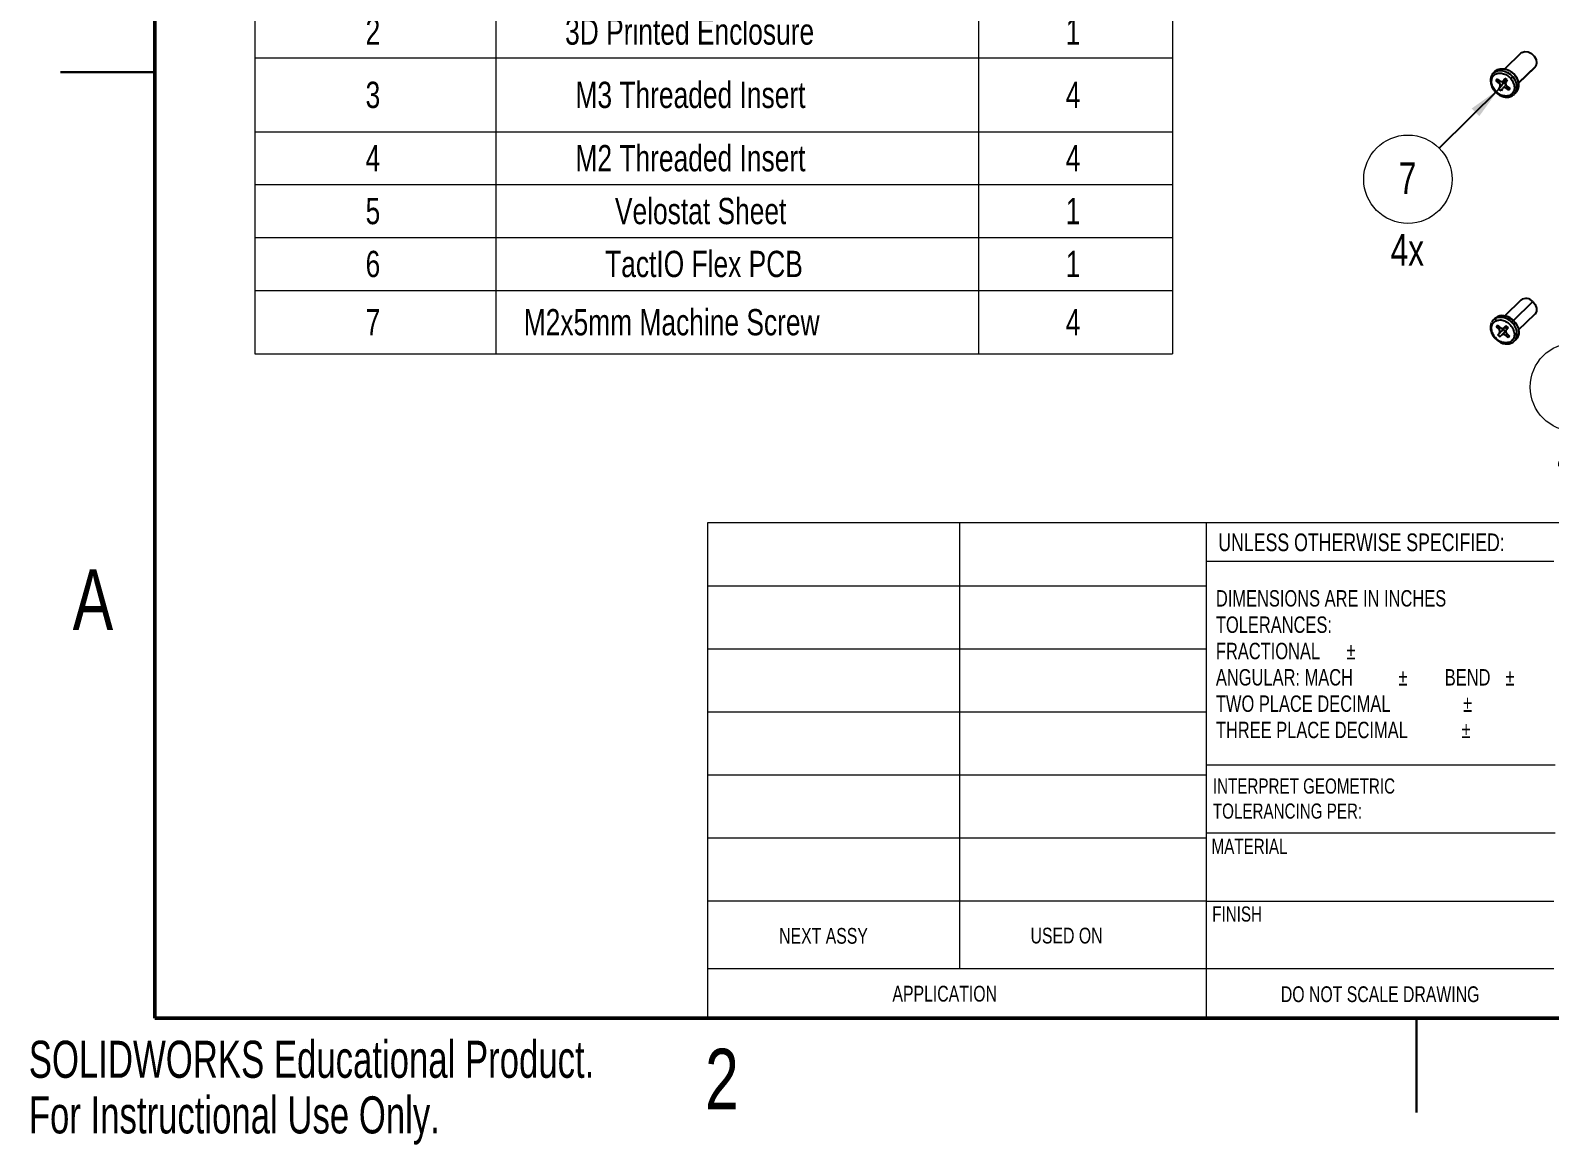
# Model space of a CAD drawing. Header units: inches. Extents: x 0 to 10.9, y 0 to 8.4.
# Drawn here: x 0.01 to 6.03, y 0 to 4.42 of the extents above; entities that cross this region are included whole.
import ezdxf

# ---------------------------------------------------------------- set-up
doc = ezdxf.new("R2010")
doc.units = ezdxf.units.IN
doc.header["$MEASUREMENT"] = 0
doc.styles.add('SLDTEXTSTYLE0', font='TXT', dxfattribs={"width": 0.75})
doc.styles.add('SLDTEXTSTYLE3', font='TXT', dxfattribs={"width": 0.7})
doc.dimstyles.new('SLDDIMSTYLE4', dxfattribs={"dimtxt": 0.18, "dimasz": 0.13, "dimexe": 0, "dimexo": 0.0625, "dimgap": 0, "dimtad": 0, "dimtih": 1, "dimtoh": 1, "dimdec": 0, "dimrnd": 1e-09, "dimzin": 0, "dimdsep": 46, "dimtxsty": 'Standard', "dimsah": 1, "dimcen": 0.09, "dimadec": 0, "dimazin": 0, "dimtfac": 0.13, "dimtdec": 0, "dimtofl": 0, "dimtmove": 0, "dimatfit": 3, "dimfxl": 0, "dimfrac": 2, "dimtolj": 1, "dimtzin": 0, "dimarcsym": 0})

# ---------------------------------------------------------------- blocks, each defined once
blk = doc.blocks.new('SW_NOTE_0_1')
at = {"color": 0, "linetype": 'Continuous', "lineweight": 0, "char_height": 0.06, "attachment_point": 1, "style": 'SLDTEXTSTYLE0'}
for s, insert in [('INTERPRET GEOMETRIC', (0, 0.0773)), ('TOLERANCING PER:', (0, -0.022))]:
    blk.add_mtext(s, dxfattribs=dict(at, insert=insert))
blk = doc.blocks.new('SW_NOTE_0_2')
at = {"color": 0, "linetype": 'Continuous', "lineweight": 0, "char_height": 0.065, "attachment_point": 1, "style": 'SLDTEXTSTYLE0'}
for s, insert in [('DIMENSIONS ARE IN INCHES', (0, 0.0838)), ('TOLERANCES:', (0, -0.0206)), ('FRACTIONAL', (0, -0.125)), ('%%p', (0.5176, -0.125)), ('ANGULAR: MACH', (0, -0.2293)), ('%%p', (0.7234, -0.2293)), ('BEND', (0.9072, -0.2293)), ('%%p', (1.1478, -0.2293)), ('TWO PLACE DECIMAL', (0, -0.3337)), ('%%p', (0.9794, -0.3337)), ('THREE PLACE DECIMAL', (0, -0.4381)), ('%%p', (0.9738, -0.4381))]:
    blk.add_mtext(s, dxfattribs=dict(at, insert=insert))
blk = doc.blocks.new('SW_TABLEANNOTATION_0')
at = {"color": 0, "linetype": 'Continuous', "lineweight": 18}
for p, q in [((0, 0), (0, -0.2097)), ((0, 0), (0.9557, 0)), ((0.9557, 0), (0.9557, -0.2097)), ((0.9557, 0), (2.8689, 0)), ((2.8689, 0), (2.8689, -0.2097)), ((2.8689, 0), (3.6373, 0)), ((3.6373, 0), (3.6373, -0.2097)), ((0, -0.2097), (0.9557, -0.2097)), ((0, -0.2097), (0, -0.4194)), ((0.9557, -0.2097), (2.8689, -0.2097)), ((0.9557, -0.2097), (0.9557, -0.4194)), ((2.8689, -0.2097), (3.6373, -0.2097)), ((2.8689, -0.2097), (2.8689, -0.4194)), ((3.6373, -0.2097), (3.6373, -0.4194)), ((0, -0.4194), (0, -0.6292)), ((0, -0.4194), (0.9557, -0.4194)), ((0.9557, -0.4194), (0.9557, -0.6292)), ((0.9557, -0.4194), (2.8689, -0.4194)), ((2.8689, -0.4194), (2.8689, -0.6292)), ((2.8689, -0.4194), (3.6373, -0.4194)), ((3.6373, -0.4194), (3.6373, -0.6292)), ((0, -0.6292), (0, -0.9214)), ((0, -0.6292), (0.9557, -0.6292)), ((0.9557, -0.6292), (0.9557, -0.9214)), ((0.9557, -0.6292), (2.8689, -0.6292)), ((2.8689, -0.6292), (2.8689, -0.9214)), ((2.8689, -0.6292), (3.6373, -0.6292)), ((3.6373, -0.6292), (3.6373, -0.9214)), ((0, -0.9214), (0, -1.1312)), ((0, -0.9214), (0.9557, -0.9214)), ((0.9557, -0.9214), (0.9557, -1.1312)), ((0.9557, -0.9214), (2.8689, -0.9214)), ((2.8689, -0.9214), (2.8689, -1.1312)), ((2.8689, -0.9214), (3.6373, -0.9214)), ((3.6373, -0.9214), (3.6373, -1.1312)), ((0, -1.1312), (0, -1.3409)), ((0, -1.1312), (0.9557, -1.1312)), ((0.9557, -1.1312), (0.9557, -1.3409)), ((0.9557, -1.1312), (2.8689, -1.1312)), ((2.8689, -1.1312), (2.8689, -1.3409)), ((2.8689, -1.1312), (3.6373, -1.1312)), ((3.6373, -1.1312), (3.6373, -1.3409)), ((0, -1.3409), (0, -1.5506)), ((0, -1.3409), (0.9557, -1.3409)), ((0.9557, -1.3409), (0.9557, -1.5506)), ((0.9557, -1.3409), (2.8689, -1.3409)), ((2.8689, -1.3409), (2.8689, -1.5506)), ((2.8689, -1.3409), (3.6373, -1.3409)), ((3.6373, -1.3409), (3.6373, -1.5506)), ((0, -1.5506), (0, -1.8027)), ((0, -1.5506), (0.9557, -1.5506)), ((0.9557, -1.5506), (0.9557, -1.8027)), ((0.9557, -1.5506), (2.8689, -1.5506)), ((2.8689, -1.5506), (2.8689, -1.8027)), ((2.8689, -1.5506), (3.6373, -1.5506)), ((3.6373, -1.5506), (3.6373, -1.8027)), ((0, -1.8027), (0.9557, -1.8027)), ((0.9557, -1.8027), (2.8689, -1.8027)), ((2.8689, -1.8027), (3.6373, -1.8027))]:
    blk.add_line(p, q, dxfattribs=at)
at = {"color": 0, "linetype": 'Continuous', "lineweight": 0, "attachment_point": 1, "style": 'SLDTEXTSTYLE0'}
for s, insert, char_height in [('ITEM NO.', (0.1813, -0.0529), 0.10417), ('DESCRIPTION', (1.4763, -0.0529), 0.104167), ('QTY.', (3.1028, -0.0529), 0.10417), ('1', (0.4394, -0.2497), 0.1042), ('TactIO Rigid PCB', (1.3508, -0.2497), 0.104167), ('1', (3.2146, -0.2497), 0.1042), ('2', (0.4394, -0.4723), 0.1042), ('3D Printed Enclosure', (1.2302, -0.4723), 0.104167), ('1', (3.2146, -0.4723), 0.1042), ('3', (0.4394, -0.7233), 0.1042), ('M3 Threaded Insert', (1.2713, -0.7233), 0.104167), ('4', (3.2146, -0.7233), 0.1042), ('4', (0.4394, -0.9743), 0.1042), ('M2 Threaded Insert', (1.2713, -0.9743), 0.104167), ('4', (3.2146, -0.9743), 0.1042), ('5', (0.4394, -1.184), 0.1042), ('Velostat Sheet', (1.4277, -1.184), 0.104167), ('1', (3.2146, -1.184), 0.1042), ('6', (0.4394, -1.3937), 0.1042), ('TactIO Flex PCB', (1.3889, -1.3937), 0.104167), ('1', (3.2146, -1.3937), 0.1042), ('7', (0.4394, -1.6247), 0.1042), ('M2x5mm Machine Screw', (1.0663, -1.6247), 0.104167), ('4', (3.2146, -1.6247), 0.1042)]:
    blk.add_mtext(s, dxfattribs=dict(at, insert=insert, char_height=char_height))
blk = doc.blocks.new('SW_NOTE_0_10')
at = {"color": 0, "linetype": 'Continuous', "lineweight": 0}
blk.add_circle((-0.1131, -0.1337), 0.1751, dxfattribs=at)
at = {"color": 0, "linetype": 'Continuous', "lineweight": 0, "char_height": 0.125, "attachment_point": 2, "style": 'SLDTEXTSTYLE0'}
for s, insert in [('3', (-0.1144, -0.0666)), ('4x', (-0.1153, -0.3514))]:
    blk.add_mtext(s, dxfattribs=dict(at, insert=insert))
blk = doc.blocks.new('SW_NOTE_0_16')
at = {"color": 0, "linetype": 'Continuous', "lineweight": 0}
blk.add_circle((-0.1244, -0.1232), 0.1751, dxfattribs=at)
at = {"color": 0, "linetype": 'Continuous', "lineweight": 0, "char_height": 0.125, "attachment_point": 2, "style": 'SLDTEXTSTYLE0'}
for s, insert in [('7', (-0.1257, -0.0562)), ('4x', (-0.1266, -0.3409))]:
    blk.add_mtext(s, dxfattribs=dict(at, insert=insert))

msp = doc.modelspace()

# ---------------------------------------------------------------- linework, layer by layer
at = {"color": 7, "linetype": 'Continuous', "lineweight": 50}
for p, q in [((0.5, 0.5), (0.5, 8)), ((10.5, 0.5), (0.5, 0.5))]:
    msp.add_line(p, q, dxfattribs=at)
at = {"color": 7, "linetype": 'Continuous', "lineweight": 25}
for p, q in [((5.914, 4.3253), (5.8504, 4.2631)), ((0.125, 4.25), (0.5, 4.25)), ((0.5, 4.25), (0.125, 4.25)), ((5.8127, 4.2539), (5.8056, 4.2469)), ((5.8156, 4.2155), (5.8198, 4.2231)), ((5.8161, 4.2159), (5.8156, 4.2155)), ((5.826, 4.2081), (5.8156, 4.2155)), ((5.8161, 4.2159), (5.8287, 4.2168)), ((5.8198, 4.2231), (5.8302, 4.2157)), ((5.8442, 4.2152), (5.853, 4.2239)), ((5.8456, 4.217), (5.8503, 4.2258)), ((5.8594, 4.2193), (5.8503, 4.2258)), ((5.8594, 4.2193), (5.8546, 4.2105)), ((5.9053, 4.2067), (5.969, 4.2689)), ((5.9732, 4.2744), (5.969, 4.2689)), ((5.8269, 4.1828), (5.8317, 4.1916)), ((5.8274, 4.1833), (5.8269, 4.1828)), ((5.836, 4.1763), (5.8269, 4.1828)), ((5.8411, 4.2008), (5.8274, 4.1833)), ((5.8411, 4.2008), (5.8317, 4.1916)), ((5.8408, 4.1851), (5.836, 4.1763)), ((5.8411, 4.2008), (5.8456, 4.2087)), ((5.8533, 4.1978), (5.8421, 4.1869)), ((5.856, 4.213), (5.8553, 4.2137)), ((5.8665, 4.179), (5.8561, 4.1864)), ((5.8603, 4.1941), (5.8707, 4.1866)), ((5.866, 4.19), (5.867, 4.1794)), ((5.8707, 4.1866), (5.8665, 4.179)), ((5.8881, 4.1624), (5.8952, 4.1694)), ((5.8943, 4.1706), (5.9014, 4.1776)), ((5.9014, 4.1776), (5.8952, 4.1694)), ((5.914, 3.3466), (5.8503, 3.2844)), ((5.885, 3.2663), (5.9614, 3.3408)), ((5.8127, 3.2753), (5.8056, 3.2683)), ((5.8744, 3.274), (5.885, 3.2663)), ((5.8766, 3.2595), (5.8837, 3.2665)), ((5.9054, 3.2281), (5.969, 3.2903)), ((5.823, 3.2473), (5.8173, 3.2409)), ((5.8177, 3.2414), (5.8173, 3.2409)), ((5.8267, 3.2321), (5.8173, 3.2409)), ((5.8177, 3.2414), (5.8294, 3.2413)), ((5.823, 3.2473), (5.8323, 3.2385)), ((5.8231, 3.2083), (5.8296, 3.2156)), ((5.8236, 3.2087), (5.8231, 3.2083)), ((5.8313, 3.2006), (5.8231, 3.2083)), ((5.839, 3.2248), (5.8236, 3.2087)), ((5.839, 3.2248), (5.8296, 3.2156)), ((5.8378, 3.2079), (5.8313, 3.2006)), ((5.848, 3.2179), (5.8382, 3.2083)), ((5.839, 3.2248), (5.8443, 3.2322)), ((5.8544, 3.2227), (5.8472, 3.2171)), ((5.8481, 3.2365), (5.8555, 3.2438)), ((5.8485, 3.2369), (5.855, 3.2443)), ((5.8633, 3.1975), (5.854, 3.2063)), ((5.855, 3.2443), (5.8632, 3.2365)), ((5.8557, 3.2433), (5.8559, 3.2434)), ((5.8632, 3.2365), (5.8567, 3.2292)), ((5.8596, 3.2127), (5.869, 3.2039)), ((5.869, 3.2039), (5.8633, 3.1975)), ((5.8635, 3.2091), (5.8638, 3.1979)), ((5.8881, 3.1837), (5.8952, 3.1907)), ((5.5, 0.125), (5.5, 0.5)), ((5.5, 0.5), (5.5, 0.125))]:
    msp.add_line(p, q, dxfattribs=at)
at = {"color": 8, "linetype": 'Continuous', "lineweight": 25}
for p, q in [((5.8527, 4.2241), (5.8456, 4.217)), ((5.905, 4.2079), (5.9732, 4.2744)), ((5.8324, 4.2143), (5.826, 4.2081)), ((5.8624, 4.1926), (5.8561, 4.1864)), ((5.8943, 4.1706), (5.8881, 4.1624)), ((5.8845, 3.2658), (5.885, 3.2663)), ((5.8328, 3.2381), (5.8267, 3.2321)), ((5.8555, 3.2438), (5.8485, 3.2369)), ((5.8601, 3.2123), (5.854, 3.2063)), ((5.8557, 3.2433), (5.8554, 3.2436))]:
    msp.add_line(p, q, dxfattribs=at)
at = {"color": 7, "linetype": 'Continuous', "lineweight": 18}
for p, q in [((2.6911, 2.4643), (10.5, 2.4643)), ((2.6911, 0.5), (2.6911, 2.4643)), ((3.6891, 2.4643), (3.6891, 0.6963)), ((4.6683, 0.5), (4.6683, 2.4643)), ((6.0452, 2.31), (4.6683, 2.31)), ((2.6911, 2.2143), (4.6683, 2.2143)), ((2.6911, 1.9643), (4.6683, 1.9643)), ((2.6911, 1.7143), (4.6683, 1.7143)), ((2.6911, 1.4643), (4.6683, 1.4643)), ((4.6683, 1.5037), (6.0497, 1.5037)), ((2.6911, 1.2143), (4.6683, 1.2143)), ((4.6683, 1.2337), (6.0497, 1.2337)), ((2.6911, 0.9643), (4.6683, 0.9643)), ((4.6683, 0.9637), (6.0452, 0.9637)), ((2.6911, 0.6963), (6.0452, 0.6963))]:
    msp.add_line(p, q, dxfattribs=at)
at = {"color": 7, "linetype": 'Continuous', "lineweight": 25, "flags": 128}
for points in [[(5.914, 4.3253), (5.9179, 4.3283), (5.9294, 4.332), (5.9429, 4.3305), (5.9561, 4.3238), (5.9671, 4.3131), (5.9742, 4.2999), (5.9763, 4.2863), (5.9732, 4.2744)], [(5.8127, 4.2539), (5.8129, 4.2541), (5.8216, 4.2602), (5.8321, 4.2636), (5.8437, 4.2641), (5.856, 4.2617), (5.8681, 4.2565), (5.8795, 4.2489), (5.8894, 4.2392)], [(5.8553, 4.2137), (5.854, 4.2158), (5.8535, 4.218), (5.8539, 4.22), (5.855, 4.2215), (5.8557, 4.2219)], [(5.8881, 4.1624), (5.8879, 4.1622), (5.8839, 4.159)], [(5.9614, 3.3408), (5.9708, 3.3288), (5.9758, 3.3152), (5.9756, 3.3021), (5.9702, 3.2914), (5.969, 3.2903)], [(5.8127, 3.2753), (5.8135, 3.276), (5.8223, 3.2819)], [(5.8227, 3.2817), (5.8409, 3.2854), (5.8611, 3.2811), (5.8803, 3.2695), (5.8954, 3.2524), (5.9043, 3.2324), (5.9056, 3.2125), (5.899, 3.1957), (5.8971, 3.1933)], [(5.8837, 3.2665), (5.8929, 3.2562), (5.9, 3.2445), (5.9045, 3.2322), (5.9062, 3.2199), (5.905, 3.2084), (5.9011, 3.1982), (5.8952, 3.1907)], [(5.885, 3.2663), (5.8945, 3.2543), (5.8955, 3.2524)], [(5.8596, 3.2325), (5.8584, 3.2328), (5.8563, 3.2341), (5.8547, 3.2359), (5.8537, 3.2381), (5.8536, 3.2403), (5.8543, 3.2421), (5.8557, 3.2433)]]:
    msp.add_lwpolyline(points, dxfattribs=at)
at = {"color": 8, "linetype": 'Continuous', "lineweight": 25, "flags": 128}
msp.add_lwpolyline([(5.8056, 4.2469), (5.8058, 4.2471), (5.8144, 4.2532), (5.8249, 4.2566), (5.8366, 4.2571), (5.8488, 4.2547), (5.861, 4.2495), (5.8723, 4.2419), (5.8822, 4.2322)], dxfattribs=at)
at = {"color": 7, "linetype": 'Continuous', "lineweight": 25}
for centre, radius, start, end in [((5.8373, 4.2231), 0.0102, 226.05044, 323.88807), ((5.8015, 4.3171), 0.1172, 308.15023, 313.58193), ((5.8501, 4.2079), 0.0509, 27.09186, 60.45492), ((5.8422, 4.1924), 0.0565, 337.29862, 44.81603), ((5.8493, 4.1994), 0.0565, 337.29862, 44.81603), ((5.851, 4.1998), 0.055, 339.19004, 45.80509), ((5.8189, 4.1964), 0.0136, 339.4062, 58.76376), ((5.849, 4.179), 0.0102, 46.05044, 143.88807), ((5.8616, 4.2191), 0.0192, 213.05455, 220.6441), ((6.0538, 3.9732), 0.3118, 129.53201, 131.52653), ((5.8674, 4.2057), 0.0136, 159.4062, 238.76376), ((5.9346, 3.3185), 0.0348, 39.80461, 126.18156), ((5.8297, 3.2436), 0.0345, 114.8679, 154.26479), ((5.8224, 3.2702), 0.00861, 147.13159, 219.04996), ((5.8342, 3.2204), 0.0576, 42.69354, 109.26114), ((5.8414, 3.2274), 0.0576, 42.69354, 109.26114), ((5.8193, 3.2223), 0.0123, 327.31469, 52.92144), ((5.8412, 3.2458), 0.0115, 219.46449, 309.61266), ((5.8451, 3.1991), 0.0115, 39.46449, 129.61266), ((5.8615, 3.2403), 0.0189, 205.25232, 248.11917), ((5.867, 3.2226), 0.0123, 147.31469, 232.92144), ((5.864, 3.2084), 0.0345, 294.8679, 334.26479)]:
    msp.add_arc(centre, radius, start, end, dxfattribs=at)
at = {"color": 8, "linetype": 'Continuous', "lineweight": 25}
for centre, radius, start, end in [((5.8069, 4.183), 0.00803, 293.85859, 313.71975), ((5.8613, 4.2187), 0.0187, 220.31898, 248.76828), ((5.8394, 3.2135), 0.0592, 340.19708, 51.07392), ((5.8767, 3.1831), 0.00689, 206.64887, 270.42684)]:
    msp.add_arc(centre, radius, start, end, dxfattribs=at)
at = {"color": 7, "linetype": 'Continuous', "lineweight": 25}
for points, knots in [([(5.8103, 4.2505), (5.8099, 4.2504), (5.8047, 4.248), (5.7985, 4.2383), (5.7934, 4.226), (5.7942, 4.2175), (5.7944, 4.2148)], [0, 0, 0, 0, 0.027822, 0.424086, 0.813485, 1, 1, 1, 1]), ([(5.8138, 4.2534), (5.8145, 4.2544), (5.8186, 4.2602), (5.8322, 4.2644), (5.8519, 4.264), (5.8728, 4.2554), (5.8838, 4.2446), (5.8894, 4.2392)], [0, 0, 0, 0, 0.050087, 0.2875652, 0.5250435, 0.7625217, 1, 1, 1, 1]), ([(5.8203, 4.2236), (5.8197, 4.2225), (5.8187, 4.2203), (5.817, 4.2174), (5.8161, 4.2159)], [0, 0, 0, 0, 0.501183, 1, 1, 1, 1]), ([(5.8429, 4.2164), (5.8435, 4.2161), (5.8443, 4.2156), (5.8452, 4.2145), (5.8457, 4.2135), (5.846, 4.2123), (5.8461, 4.2107), (5.8458, 4.2095), (5.8456, 4.2087)], [0, 0, 0, 0, 0.248819, 0.374717, 0.500097, 0.625745, 0.751256, 1, 1, 1, 1]), ([(5.7944, 4.2148), (5.7944, 4.2118), (5.7945, 4.203), (5.8001, 4.1891), (5.807, 4.1798), (5.8102, 4.1756)], [0, 0, 0, 0, 0.2209, 0.651185, 1, 1, 1, 1]), ([(5.8102, 4.1756), (5.8126, 4.173), (5.8195, 4.1656), (5.8336, 4.1569), (5.846, 4.1515), (5.8519, 4.1517), (5.852, 4.1517)], [0, 0, 0, 0, 0.208849, 0.599699, 0.994104, 1, 1, 1, 1]), ([(5.8274, 4.1833), (5.8291, 4.1824), (5.8324, 4.1805), (5.8351, 4.178), (5.8364, 4.1768)], [0, 0, 0, 0, 0.498817, 1, 1, 1, 1]), ([(5.852, 4.1517), (5.858, 4.1514), (5.8696, 4.1508), (5.8789, 4.1562), (5.8834, 4.1588)], [0, 0, 0, 0, 0.5173824, 1, 1, 1, 1]), ([(5.7981, 3.2575), (5.7964, 3.2529), (5.7927, 3.2432), (5.7942, 3.2258), (5.8013, 3.2087), (5.8086, 3.197), (5.8139, 3.193), (5.8139, 3.1929)], [0, 0, 0, 0, 0.230958, 0.481028, 0.736871, 0.996156, 1, 1, 1, 1]), ([(5.8139, 3.1929), (5.8189, 3.1887), (5.8288, 3.1801), (5.8446, 3.1734), (5.854, 3.1734), (5.8575, 3.1733)], [0, 0, 0, 0, 0.380521, 0.769032, 1, 1, 1, 1]), ([(5.8234, 3.2478), (5.8227, 3.2469), (5.8211, 3.2451), (5.8189, 3.2426), (5.8177, 3.2414)], [0, 0, 0, 0, 0.501183, 1, 1, 1, 1]), ([(5.8236, 3.2087), (5.8251, 3.2076), (5.8282, 3.2054), (5.8306, 3.2025), (5.8318, 3.201)], [0, 0, 0, 0, 0.501183, 1, 1, 1, 1]), ([(5.8452, 3.2363), (5.8452, 3.2361), (5.8453, 3.2355), (5.8451, 3.2341), (5.8446, 3.233), (5.8443, 3.2322)], [0, 0, 0, 0, 0.143737, 0.430894, 1, 1, 1, 1]), ([(5.8575, 3.1733), (5.86, 3.1731), (5.8672, 3.1723), (5.8735, 3.1748), (5.8776, 3.1765)], [0, 0, 0, 0, 0.344655, 1, 1, 1, 1])]:
    msp.add_open_spline(points, degree=3, knots=knots, dxfattribs=at)
for points in [[(5.8125, 4.1772), (5.8086, 4.1826), (5.8008, 4.1935), (5.7968, 4.2119), (5.7995, 4.2284), (5.809, 4.2409), (5.8237, 4.2472), (5.8412, 4.2465), (5.8594, 4.2391), (5.869, 4.2297), (5.8738, 4.225)], [(5.8738, 4.225), (5.8777, 4.2195), (5.8855, 4.2087), (5.8895, 4.1902), (5.8868, 4.1737), (5.8773, 4.1613), (5.8626, 4.1549), (5.8451, 4.1556), (5.8269, 4.163), (5.8173, 4.1724), (5.8125, 4.1772)], [(5.8706, 3.1801), (5.8655, 3.1785), (5.8552, 3.1754), (5.8369, 3.1796), (5.8198, 3.1898), (5.8062, 3.2052), (5.7982, 3.2231), (5.7972, 3.2409), (5.8028, 3.2563), (5.8114, 3.2619), (5.8157, 3.2648)], [(5.8157, 3.2648), (5.8208, 3.2663), (5.8311, 3.2694), (5.8494, 3.2652), (5.8665, 3.255), (5.8801, 3.2396), (5.8881, 3.2217), (5.8891, 3.204), (5.8835, 3.1886), (5.8749, 3.1829), (5.8706, 3.1801)]]:
    msp.add_open_spline(points, degree=3, dxfattribs=at)

# ---------------------------------------------------------------- block references
at = {"color": 7, "linetype": 'Continuous', "lineweight": 0}
for name, p in [('SW_TABLEANNOTATION_0', (0.8955, 4.9357)), ('SW_NOTE_0_16', (5.5907, 3.949)), ('SW_NOTE_0_10', (6.2394, 3.1356)), ('SW_NOTE_0_2', (4.7054, 2.1128)), ('SW_NOTE_0_1', (4.6933, 1.3726))]:
    msp.add_blockref(name, p, dxfattribs=at)

# ---------------------------------------------------------------- texts
at = {"color": 7, "linetype": 'Continuous', "lineweight": 0, "style": 'SLDTEXTSTYLE0'}
for s, insert, char_height, attachment_point in [('UNLESS OTHERWISE SPECIFIED:', (4.7149, 2.4212), 0.07, 1), ('A', (0.2542, 2.2788), 0.24, 2), ('MATERIAL', (4.6882, 1.2107), 0.06, 1), ('FINISH', (4.6909, 0.9425), 0.06, 1), ('NEXT ASSY', (2.9741, 0.8571), 0.0625, 1), ('USED ON', (3.9706, 0.8582), 0.0625, 1), ('APPLICATION', (3.4232, 0.6279), 0.0625, 1), ('DO NOT SCALE DRAWING', (5.3564, 0.6258), 0.0625, 2), ('2', (2.7476, 0.3782), 0.24, 2)]:
    msp.add_mtext(s, dxfattribs=dict(at, insert=insert, char_height=char_height, attachment_point=attachment_point))
at = {"color": 7, "linetype": 'Continuous', "char_height": 0.14705, "attachment_point": 1, "style": 'SLDTEXTSTYLE3'}
for s, insert in [('SOLIDWORKS Educational Product.', (0, 0.4101)), ('For Instructional Use Only.', (0, 0.1896))]:
    msp.add_mtext(s, dxfattribs=dict(at, insert=insert))

# ---------------------------------------------------------------- leaders
at = {"color": 7, "linetype": 'Continuous', "lineweight": 0}
msp.add_leader([(5.8269, 4.1828), (5.5907, 3.949)], dimstyle='SLDDIMSTYLE4', dxfattribs=at)

doc.saveas('drawing.dxf')
